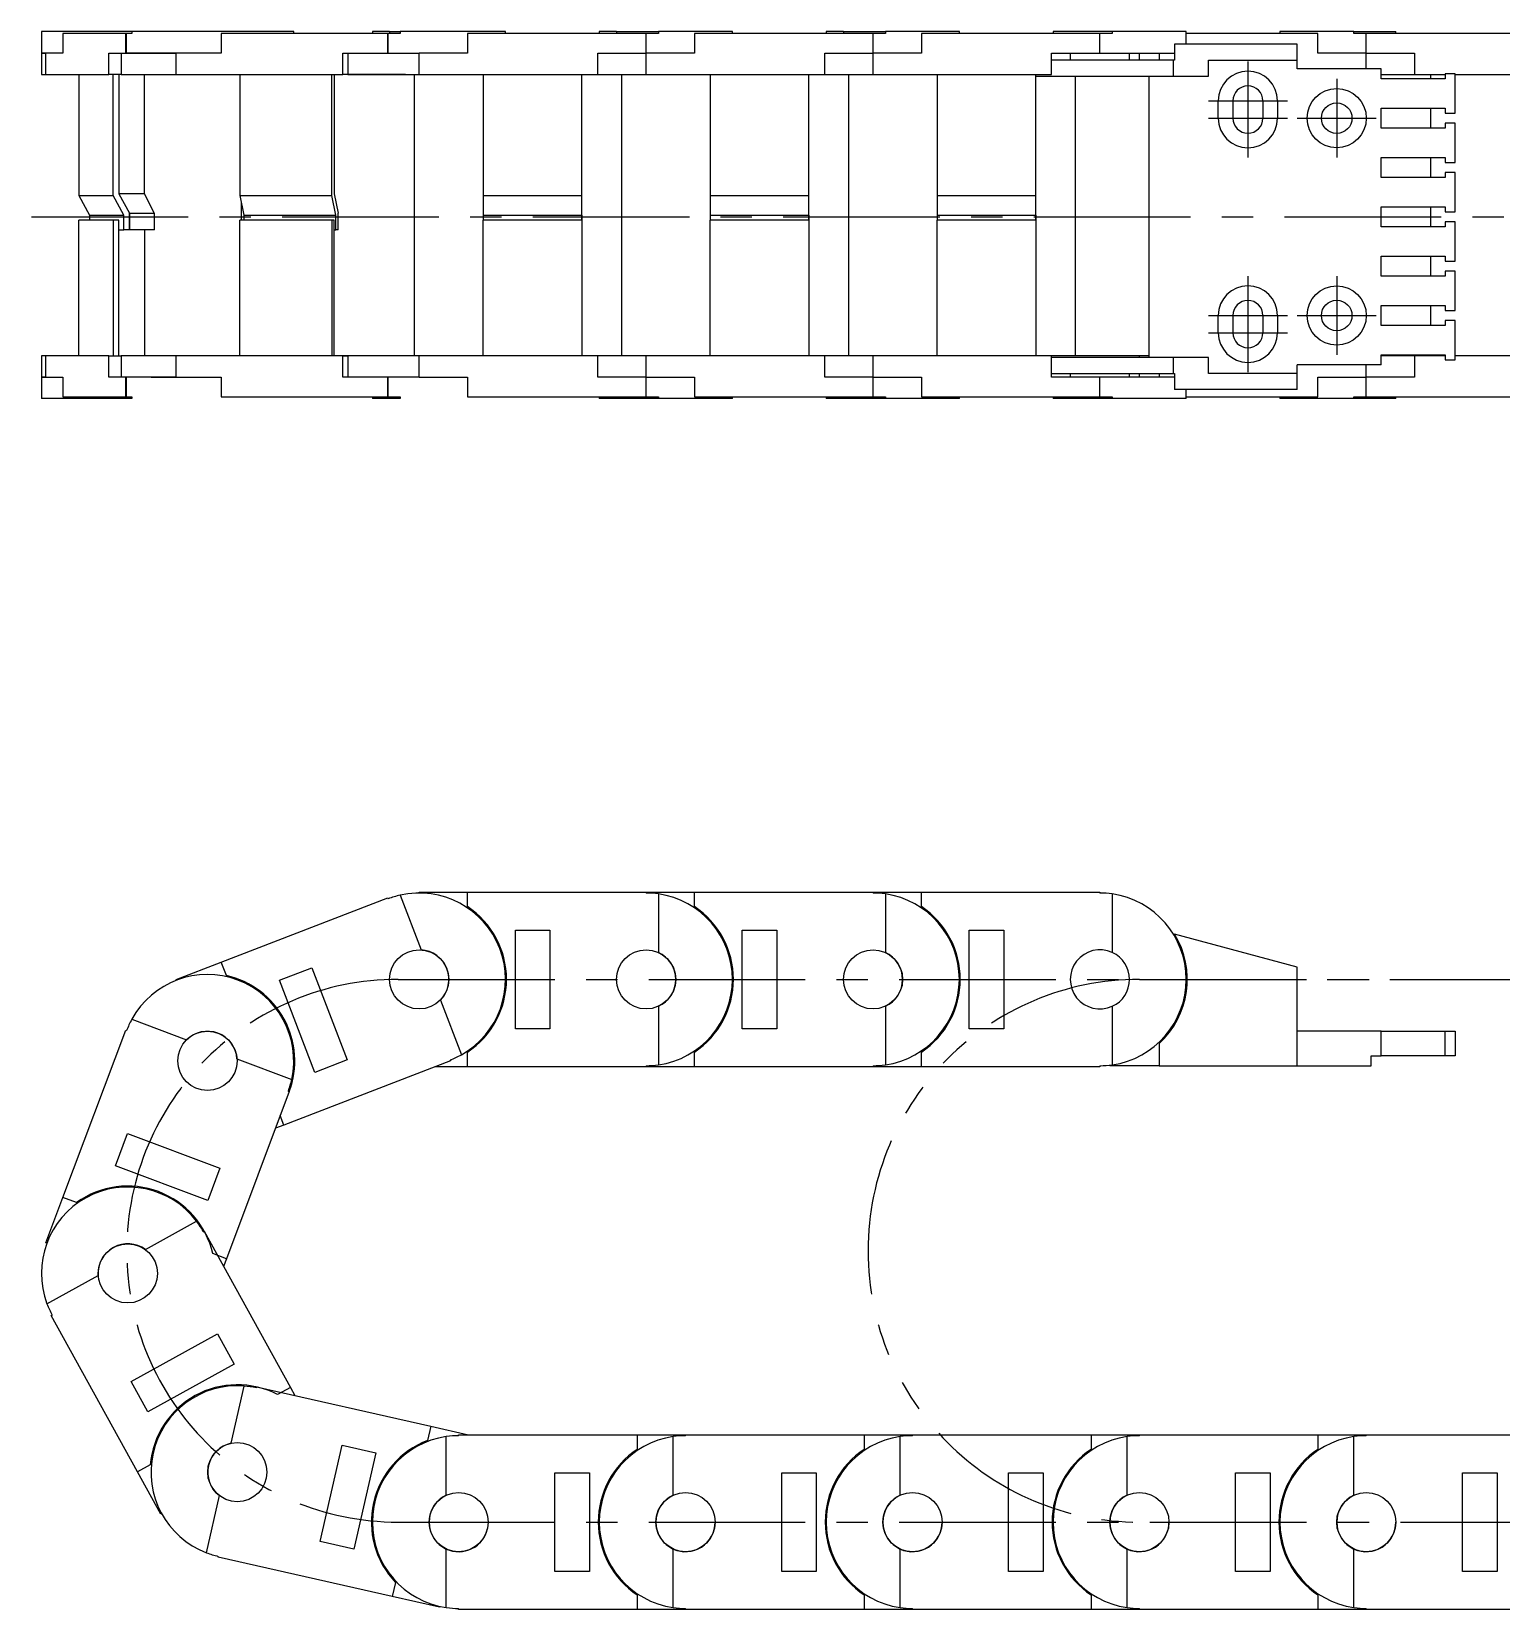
# Model space of a CAD drawing. Extents: x -175 to 589, y -294 to 74.
# Drawn here: x -2 to 296, y -245.4 to 74.4 of the extents above; entities that cross this region are included whole.
import ezdxf

# ---------------------------------------------------------------- set-up
doc = ezdxf.new("R2010")
doc.units = 0
doc.linetypes.add('CENTER', pattern=[50.8, 31.75, -6.35, 6.35, -6.35])
doc.linetypes.add('PHANTOM', pattern=[63.5, 31.75, -6.35, 6.35, -6.35, 6.35, -6.35])
doc.layers.get('0').update_dxf_attribs({"linetype": 'CONTINUOUS'})
doc.layers.add('CENTER', color=1, linetype='CONTINUOUS')

msp = doc.modelspace()

# ---------------------------------------------------------------- linework, layer by layer
at = {"color": 7, "linetype": 'CONTINUOUS'}
for p, q in [((18.315531, 74.4), (0, 74.4)), ((18.315531, 74.4), (0, 74.4)), ((0, 74.4), (0, 70.045)), ((17.082233, 74), (4.369101, 74)), ((4.369101, 74), (4.369101, 70.05)), ((17.082233, 70.05), (17.082233, 74)), ((17.269494, 74), (17.082233, 74)), ((17.269494, 70.05), (17.269494, 74)), ((18.315531, 74), (17.269494, 74)), ((51.154808, 74.4), (18.315531, 74.4)), ((18.315531, 74.4), (18.315531, 74)), ((36.445275, 74), (36.445275, 70.05)), ((70.230836, 74), (36.445275, 74)), ((51.154808, 74), (51.154808, 74.4)), ((70.586736, 74.4), (67.086736, 74.4)), ((67.086736, 74.4), (67.086736, 74)), ((70.230836, 70.05), (70.230836, 74)), ((70.302654, 74), (70.230836, 74)), ((72.700365, 74), (70.302654, 74)), ((70.302654, 70.05), (70.302654, 74)), ((70.586736, 74.4), (72.700365, 74.4)), ((70.586736, 74.4), (70.586736, 74)), ((94.086736, 74.4), (72.700365, 74.4)), ((94.086736, 74.4), (72.700365, 74.4)), ((72.700365, 74.4), (72.700365, 74)), ((86.386736, 74), (86.386736, 70.05)), ((122.586736, 74), (86.386736, 74)), ((94.086736, 74), (94.086736, 74.4)), ((116.586736, 74.4), (113.086736, 74.4)), ((113.086736, 74.4), (113.086736, 74)), ((116.586736, 74.4), (125.086736, 74.4)), ((116.586736, 74.4), (116.586736, 74)), ((122.586736, 70.05), (122.586736, 74)), ((125.086736, 74), (122.586736, 74)), ((140.086736, 74.4), (125.086736, 74.4)), ((125.086736, 74.4), (125.086736, 74)), ((168.586736, 74), (132.386736, 74)), ((132.386736, 74), (132.386736, 70.05)), ((140.086736, 74), (140.086736, 74.4)), ((162.586736, 74.4), (159.086736, 74.4)), ((159.086736, 74.4), (159.086736, 74)), ((162.586736, 74.4), (171.086736, 74.4)), ((162.586736, 74.4), (162.586736, 74)), ((168.586736, 70.05), (168.586736, 74)), ((171.086736, 74), (168.586736, 74)), ((186.086736, 74.4), (171.086736, 74.4)), ((171.086736, 74.4), (171.086736, 74)), ((214.586736, 74), (178.386736, 74)), ((178.386736, 74), (178.386736, 70.05)), ((186.086736, 74), (186.086736, 74.4)), ((217.086736, 74.4), (205.086736, 74.4)), ((205.086736, 74.4), (205.086736, 74)), ((214.586736, 70.05), (214.586736, 74)), ((217.086736, 74), (214.586736, 74)), ((232.086736, 74.4), (217.086736, 74.4)), ((217.086736, 74.4), (217.086736, 74)), ((232.086736, 71.85), (232.086736, 74.4)), ((258.786736, 74), (232.086736, 74)), ((266.086736, 74.4), (251.086736, 74.4)), ((251.086736, 74.4), (251.086736, 74)), ((258.786736, 70.05), (258.786736, 74)), ((266.086736, 74.4), (274.586736, 74.4)), ((266.086736, 74), (266.086736, 74.4)), ((268.586736, 74), (266.086736, 74)), ((268.586736, 70.05), (268.586736, 74)), ((304.786736, 74), (268.586736, 74)), ((274.586736, 74), (274.586736, 74.4)), ((254.586736, 71.85), (229.732352, 71.85)), ((229.732352, 71.85), (229.732352, 68.6)), ((254.586736, 68.6), (254.586736, 71.85)), ((0, 70.05), (0, 65.7)), ((0.927425, 70.05), (0, 70.05)), ((0, 70.045), (0.927426, 70.045)), ((0, 70.045), (0.927425, 70.045)), ((0.927425, 65.7), (0.927425, 70.05)), ((4.369101, 70.05), (0.927425, 70.05)), ((13.640557, 65.7), (13.640557, 70.05)), ((13.640557, 70.05), (17.082233, 70.05)), ((16.154808, 70.05), (16.154808, 65.7)), ((17.082233, 70.05), (17.269494, 70.05)), ((27.298908, 70.05), (17.269494, 70.05)), ((27.298908, 70.05), (17.269494, 70.05)), ((17.269494, 70.05), (22.230497, 70.05)), ((22.230497, 70.05), (22.230497, 70.045)), ((22.230497, 70.045), (27.298916, 70.045)), ((27.298908, 65.7), (27.298908, 70.05)), ((36.445275, 70.05), (27.298908, 70.05)), ((61.084469, 65.7), (61.084469, 70.05)), ((61.084469, 70.05), (70.230836, 70.05)), ((62.147591, 70.045), (62.147591, 65.7)), ((70.230836, 70.05), (70.302654, 70.05)), ((70.302654, 70.05), (76.586736, 70.05)), ((76.586736, 65.7), (76.586736, 70.05)), ((86.386736, 70.05), (76.586736, 70.05)), ((112.786736, 65.7), (112.786736, 70.05)), ((112.786736, 70.05), (122.586736, 70.05)), ((122.586736, 65.7), (122.586736, 70.05)), ((132.386736, 70.05), (122.586736, 70.05)), ((158.786736, 70.05), (168.586736, 70.05)), ((158.786736, 65.7), (158.786736, 70.05)), ((168.586736, 65.7), (168.586736, 70.05)), ((178.386736, 70.05), (168.586736, 70.05)), ((204.786736, 65.7), (204.786736, 70.05)), ((204.786736, 70.05), (214.586736, 70.05)), ((229.451669, 68.6), (204.786744, 68.6)), ((208.586736, 70.05), (208.586736, 68.6)), ((214.586736, 70.05), (222.986736, 70.05)), ((220.586736, 68.6), (220.586736, 70.05)), ((222.586736, 68.6), (222.586736, 70.05)), ((222.986736, 70.05), (222.986736, 70.045)), ((222.986736, 70.045), (229.732352, 70.045)), ((226.586736, 70.045), (226.586736, 68.6)), ((229.451669, 68.6), (229.451669, 65.35)), ((229.732352, 68.6), (229.451669, 68.6)), ((236.586736, 68.6), (254.586736, 68.6)), ((236.586736, 65.35), (236.586736, 68.6)), ((254.586736, 66.85), (254.586736, 68.6)), ((268.586736, 70.05), (258.786736, 70.05)), ((268.586736, 70.05), (278.386736, 70.05)), ((268.586736, 66.85), (268.586736, 70.05)), ((278.386736, 70.05), (278.386736, 65.7)), ((0, 65.7), (0.927425, 65.7)), ((0.927425, 65.7), (13.640557, 65.7)), ((7.552782, 65.7), (7.552782, 41.2)), ((16.154808, 65.7), (13.640557, 65.7)), ((14.576612, 41.2), (14.576612, 65.7)), ((15.700176, 65.7), (15.700176, 41.521539)), ((16.154808, 65.7), (27.298908, 65.7)), ((16.154808, 65.7), (27.298908, 65.7)), ((20.916362, 41.521539), (20.916362, 65.7)), ((27.298908, 65.7), (61.084469, 65.7)), ((40.221843, 65.7), (40.221843, 41.2)), ((58.887899, 41.2), (58.887899, 65.7)), ((59.318807, 65.7), (59.318807, 41.521539)), ((62.147591, 65.7), (61.084469, 65.7)), ((62.147591, 65.7), (76.586736, 65.7)), ((72.733147, 65.7), (62.147691, 65.7)), ((72.733147, 65.7), (62.147691, 65.7)), ((73.796269, 65.7), (72.733147, 65.7)), ((73.796269, 65.7), (76.586736, 65.7)), ((75.584595, 65.7), (75.584595, 8.7)), ((76.586736, 65.7), (112.786736, 65.7)), ((89.586736, 65.7), (89.586736, 41.2)), ((109.586736, 41.2), (109.586736, 65.7)), ((112.786736, 65.7), (122.586736, 65.7)), ((117.586736, 65.7), (117.586736, 8.7)), ((122.586736, 65.7), (158.786736, 65.7)), ((135.586736, 65.7), (135.586736, 41.2)), ((155.586736, 41.2), (155.586736, 65.7)), ((158.786736, 65.7), (168.586736, 65.7)), ((163.586736, 65.7), (163.586736, 8.7)), ((168.586736, 65.7), (204.786736, 65.7)), ((181.586736, 65.7), (181.586736, 41.2)), ((201.586736, 41.2), (201.586736, 65.7)), ((201.586902, 65.35), (229.451669, 65.35)), ((209.586736, 65.35), (209.586736, 8.7)), ((224.586736, 8.35), (224.586736, 65.35)), ((229.451669, 65.35), (236.586736, 65.35)), ((271.586736, 66.85), (254.586736, 66.85)), ((271.586736, 64.85), (271.586736, 66.85)), ((284.586736, 64.85), (271.586736, 64.85)), ((271.591491, 65.7), (278.386736, 65.7)), ((278.386736, 65.7), (284.586736, 65.7)), ((281.586736, 65.7), (281.586736, 64.85)), ((284.586736, 65.85), (284.586736, 64.85)), ((286.586736, 65.85), (284.586736, 65.85)), ((286.586736, 57.85), (286.586736, 65.85)), ((286.586736, 65.7), (314.586736, 65.7)), ((238.586736, 56.85), (238.586736, 60.35)), ((241.536736, 60.35), (241.536736, 56.85)), ((247.636736, 60.35), (247.636736, 56.85)), ((250.586736, 60.35), (250.586736, 56.85)), ((271.586736, 58.85), (284.586736, 58.85)), ((271.586736, 54.85), (271.586736, 58.85)), ((281.586736, 58.85), (281.586736, 54.85)), ((284.586736, 58.85), (284.586736, 57.85)), ((284.586736, 57.85), (286.586736, 57.85)), ((284.586736, 54.85), (271.586736, 54.85)), ((284.586736, 55.85), (284.586736, 54.85)), ((286.586736, 55.85), (284.586736, 55.85)), ((286.586736, 47.85), (286.586736, 55.85)), ((271.586736, 44.85), (271.586736, 48.85)), ((271.586736, 48.85), (284.586736, 48.85)), ((281.586736, 48.85), (281.586736, 44.85)), ((284.586736, 48.85), (284.586736, 47.85)), ((284.586736, 44.85), (271.586736, 44.85)), ((284.586736, 47.85), (286.586736, 47.85)), ((284.586736, 45.85), (284.586736, 44.85)), ((286.586736, 45.85), (284.586736, 45.85)), ((286.586736, 37.85), (286.586736, 45.85)), ((7.552782, 41.2), (14.576612, 41.2)), ((7.552782, 41.2), (9.715083, 37.2)), ((16.738912, 37.2), (14.576612, 41.2)), ((15.700176, 41.521539), (17.842367, 37.558741)), ((20.916362, 41.521539), (15.700176, 41.521539)), ((22.93856, 37.521539), (20.916362, 41.521539)), ((40.221843, 41.2), (58.887899, 41.2)), ((40.221843, 41.2), (41.051127, 37.2)), ((40.512223, 39.799369), (40.512223, 36.2)), ((59.717182, 37.2), (58.887899, 41.2)), ((59.318807, 41.521539), (60.140378, 37.558741)), ((89.586736, 41.2), (109.586736, 41.2)), ((89.586736, 41.2), (89.586736, 37.2)), ((109.586736, 37.2), (109.586736, 41.2)), ((135.586736, 41.2), (155.586736, 41.2)), ((135.586736, 41.2), (135.586736, 37.2)), ((155.586736, 37.2), (155.586736, 41.2)), ((181.586736, 41.2), (201.586736, 41.2)), ((181.586736, 41.2), (181.586736, 37.2)), ((201.586736, 37.2), (201.586736, 41.2)), ((271.586736, 34.85), (271.586736, 38.85)), ((271.586736, 38.85), (284.586736, 38.85)), ((281.586736, 38.85), (281.586736, 34.85)), ((284.586736, 38.85), (284.586736, 37.85)), ((7.552782, 8.7), (7.552782, 36.2)), ((14.576612, 36.2), (7.552782, 36.2)), ((9.715083, 37.2), (9.715083, 36.2)), ((9.715083, 37.2), (16.738912, 37.2)), ((14.576612, 36.2), (14.576612, 8.7)), ((15.700176, 36.2), (14.576612, 36.2)), ((15.700176, 8.7), (15.700176, 36.2)), ((16.738912, 34.2), (16.738912, 37.2)), ((17.842367, 34.2), (17.842367, 37.558741)), ((17.855519, 37.521539), (17.855519, 34.2)), ((22.93856, 37.521539), (17.855519, 37.521539)), ((22.93856, 34.2), (22.93856, 37.521539)), ((40.221843, 8.7), (40.221843, 36.2)), ((58.887899, 36.2), (40.221843, 36.2)), ((41.051127, 37.2), (41.051127, 36.2)), ((41.051127, 37.2), (59.717182, 37.2)), ((58.887899, 36.2), (58.887899, 8.7)), ((59.318807, 36.2), (58.887899, 36.2)), ((59.318807, 8.7), (59.318807, 36.2)), ((59.717182, 34.2), (59.717182, 37.2)), ((60.140378, 34.2), (60.140378, 37.558741)), ((89.586736, 37.2), (89.586736, 36.2)), ((89.586736, 37.2), (109.586736, 37.2)), ((89.586736, 8.7), (89.586736, 36.2)), ((109.586736, 36.2), (89.586736, 36.2)), ((109.586736, 37.2), (109.586736, 36.2)), ((109.586736, 36.2), (109.586736, 37.2)), ((109.586736, 36.2), (109.586736, 8.7)), ((135.586736, 37.2), (135.586736, 36.2)), ((135.586736, 37.2), (155.586736, 37.2)), ((135.586736, 8.7), (135.586736, 36.2)), ((155.586736, 36.2), (135.586736, 36.2)), ((155.586736, 37.2), (155.586736, 36.2)), ((155.586736, 36.2), (155.586736, 37.2)), ((155.586736, 36.2), (155.586736, 8.7)), ((181.586736, 37.2), (201.586736, 37.2)), ((181.586736, 37.2), (181.586736, 36.2)), ((201.586736, 36.2), (181.586736, 36.2)), ((181.586736, 8.7), (181.586736, 36.2)), ((201.586736, 37.2), (201.586736, 36.2)), ((201.586736, 36.2), (201.586736, 37.2)), ((201.586736, 36.2), (201.586736, 8.7)), ((284.586736, 37.85), (286.586736, 37.85)), ((284.586736, 35.85), (284.586736, 34.85)), ((286.586736, 35.85), (284.586736, 35.85)), ((286.586736, 27.85), (286.586736, 35.85)), ((15.700176, 34.2), (16.738912, 34.2)), ((22.93856, 34.2), (16.738912, 34.2)), ((17.842367, 34.2), (16.738912, 34.2)), ((17.855519, 34.2), (17.842367, 34.2)), ((20.916362, 34.2), (20.916362, 8.7)), ((59.318807, 34.2), (59.717182, 34.2)), ((60.140378, 34.2), (59.717182, 34.2)), ((284.586736, 34.85), (271.586736, 34.85)), ((271.586736, 24.85), (271.586736, 28.85)), ((271.586736, 28.85), (284.586736, 28.85)), ((281.586736, 28.85), (281.586736, 24.85)), ((284.586736, 28.85), (284.586736, 27.85)), ((284.586736, 27.85), (286.586736, 27.85)), ((284.586736, 25.85), (284.586736, 24.85)), ((286.586736, 25.85), (284.586736, 25.85)), ((286.586736, 17.85), (286.586736, 25.85)), ((284.586736, 24.85), (271.586736, 24.85)), ((238.586736, 13.35), (238.586736, 16.85)), ((241.536736, 16.85), (241.536736, 13.35)), ((247.636736, 16.85), (247.636736, 13.35)), ((250.586736, 16.85), (250.586736, 13.35)), ((271.586736, 18.85), (284.586736, 18.85)), ((271.586736, 14.85), (271.586736, 18.85)), ((281.586736, 18.85), (281.586736, 14.85)), ((284.586736, 18.85), (284.586736, 17.85)), ((284.586736, 17.85), (286.586736, 17.85)), ((284.586736, 14.85), (271.586736, 14.85)), ((284.586736, 15.85), (284.586736, 14.85)), ((286.586736, 15.85), (284.586736, 15.85)), ((286.586736, 7.85), (286.586736, 15.85)), ((0, 8.7), (0, 4.35)), ((0.927425, 8.7), (0, 8.7)), ((13.640557, 8.7), (0.927425, 8.7)), ((0.927425, 4.35), (0.927425, 8.7)), ((13.640557, 4.35), (13.640557, 8.7)), ((13.640557, 8.7), (16.154808, 8.7)), ((16.154808, 8.7), (16.154808, 4.35)), ((27.298908, 8.7), (16.154808, 8.7)), ((27.298908, 8.7), (16.154808, 8.7)), ((61.084469, 8.7), (27.298908, 8.7)), ((27.298908, 4.35), (27.298908, 8.7)), ((76.586736, 8.7), (61.084469, 8.7)), ((61.084469, 4.35), (61.084469, 8.7)), ((61.084469, 8.7), (62.147591, 8.7)), ((62.147591, 8.7), (62.147591, 4.355)), ((112.786736, 8.7), (76.586736, 8.7)), ((76.586736, 4.35), (76.586736, 8.7)), ((112.786736, 4.35), (112.786736, 8.7)), ((122.586736, 8.7), (112.786736, 8.7)), ((158.786736, 8.7), (122.586736, 8.7)), ((122.586736, 4.35), (122.586736, 8.7)), ((168.586736, 8.7), (158.786736, 8.7)), ((158.786736, 4.35), (158.786736, 8.7)), ((204.786736, 8.7), (168.586736, 8.7)), ((168.586736, 4.35), (168.586736, 8.7)), ((204.786736, 4.35), (204.786736, 8.7)), ((222.586736, 8.7), (204.786736, 8.7)), ((229.451669, 8.35), (204.786744, 8.35)), ((224.595444, 8.7), (222.586736, 8.7)), ((222.586736, 8.35), (222.586736, 8.7)), ((229.451669, 8.35), (229.451669, 5.1)), ((236.586736, 8.35), (229.451669, 8.35)), ((236.586736, 5.1), (236.586736, 8.35)), ((271.586736, 6.85), (254.586736, 6.85)), ((254.586736, 5.1), (254.586736, 6.85)), ((268.586736, 4.35), (268.586736, 6.85)), ((271.586736, 8.85), (284.586736, 8.85)), ((271.586736, 6.85), (271.586736, 8.85)), ((278.386736, 8.7), (271.591491, 8.7)), ((284.586736, 8.7), (278.386736, 8.7)), ((278.386736, 8.7), (278.386736, 4.35)), ((281.586736, 8.85), (281.586736, 8.7)), ((284.586736, 8.85), (284.586736, 7.85)), ((284.586736, 7.85), (286.586736, 7.85)), ((314.586736, 8.7), (286.586736, 8.7)), ((0, 4.355), (0, 0)), ((0.927425, 4.355), (0, 4.355)), ((0.927425, 4.355), (0, 4.355)), ((0, 4.35), (0.927425, 4.35)), ((0.927425, 4.35), (4.369101, 4.35)), ((4.369101, 4.35), (4.369101, 0.4)), ((17.082233, 4.35), (13.640557, 4.35)), ((17.082233, 0.4), (17.082233, 4.35)), ((17.269494, 4.35), (17.082233, 4.35)), ((17.269494, 0.4), (17.269494, 4.35)), ((22.230497, 4.35), (17.269494, 4.35)), ((27.298916, 4.355), (22.230497, 4.355)), ((22.230497, 4.355), (22.230497, 4.35)), ((22.230497, 4.35), (27.298908, 4.35)), ((27.298908, 4.35), (36.445275, 4.35)), ((36.445275, 4.35), (36.445275, 0.4)), ((70.230836, 4.35), (61.084469, 4.35)), ((70.230836, 0.4), (70.230836, 4.35)), ((70.302654, 4.35), (70.230836, 4.35)), ((76.586736, 4.35), (70.302654, 4.35)), ((70.302654, 0.4), (70.302654, 4.35)), ((76.586736, 4.35), (86.386736, 4.35)), ((86.386736, 4.35), (86.386736, 0.4)), ((122.586736, 4.35), (112.786736, 4.35)), ((122.586736, 0.4), (122.586736, 4.35)), ((122.586736, 4.35), (132.386736, 4.35)), ((132.386736, 4.35), (132.386736, 0.4)), ((168.586736, 4.35), (158.786736, 4.35)), ((168.586736, 0.4), (168.586736, 4.35)), ((168.586736, 4.35), (178.386736, 4.35)), ((178.386736, 4.35), (178.386736, 0.4)), ((214.586736, 4.35), (204.786736, 4.35)), ((204.786744, 5.1), (229.451669, 5.1)), ((208.586736, 5.1), (208.586736, 4.35)), ((214.586736, 0.4), (214.586736, 4.35)), ((222.986736, 4.35), (214.586736, 4.35)), ((220.586736, 4.35), (220.586736, 5.1)), ((222.586736, 4.35), (222.586736, 5.1)), ((229.732352, 4.355), (222.986736, 4.355)), ((222.986736, 4.355), (222.986736, 4.35)), ((226.586736, 5.1), (226.586736, 4.355)), ((229.451669, 5.1), (229.732352, 5.1)), ((229.732352, 5.1), (229.732352, 1.85)), ((254.586736, 5.1), (236.586736, 5.1)), ((254.586736, 1.85), (254.586736, 5.1)), ((258.786736, 0.4), (258.786736, 4.35)), ((258.786736, 4.35), (268.586736, 4.35)), ((268.586736, 0.4), (268.586736, 4.35)), ((278.386736, 4.35), (268.586736, 4.35)), ((18.315531, 0), (0, 0)), ((18.315531, 0), (0, 0)), ((4.369101, 0.4), (17.082233, 0.4)), ((17.082233, 0.4), (17.269494, 0.4)), ((17.269494, 0.4), (18.315531, 0.4)), ((18.315531, 0.4), (18.315531, 0)), ((36.445275, 0.4), (70.230836, 0.4)), ((67.086736, 0.4), (67.086736, 0)), ((70.586736, 0), (67.086736, 0)), ((70.230836, 0.4), (70.302654, 0.4)), ((70.302654, 0.4), (72.700365, 0.4)), ((70.586736, 0.4), (70.586736, 0)), ((72.700365, 0), (70.586736, 0)), ((72.700365, 0.4), (72.700365, 0)), ((86.386736, 0.4), (122.586736, 0.4)), ((113.086736, 0.4), (113.086736, 0)), ((116.586736, 0), (113.086736, 0)), ((116.586736, 0.4), (116.586736, 0)), ((125.086736, 0), (116.586736, 0)), ((122.586736, 0.4), (125.086736, 0.4)), ((125.086736, 0.4), (125.086736, 0)), ((140.086736, 0), (125.086736, 0)), ((132.386736, 0.4), (168.586736, 0.4)), ((140.086736, 0), (140.086736, 0.4)), ((159.086736, 0.4), (159.086736, 0)), ((162.586736, 0), (159.086736, 0)), ((162.586736, 0.4), (162.586736, 0)), ((171.086736, 0), (162.586736, 0)), ((168.586736, 0.4), (171.086736, 0.4)), ((171.086736, 0.4), (171.086736, 0)), ((186.086736, 0), (171.086736, 0)), ((178.386736, 0.4), (214.586736, 0.4)), ((186.086736, 0), (186.086736, 0.4)), ((205.086736, 0.4), (205.086736, 0)), ((217.086736, 0), (205.086736, 0)), ((214.586736, 0.4), (217.086736, 0.4)), ((217.086736, 0), (216.586736, 0)), ((217.086736, 0.4), (217.086736, 0)), ((232.086736, 0), (217.086736, 0)), ((254.586736, 1.85), (229.732352, 1.85)), ((232.086736, 0), (232.086736, 1.85)), ((232.086736, 0.4), (258.786736, 0.4)), ((251.086736, 0.4), (251.086736, 0)), ((266.086736, 0), (251.086736, 0)), ((266.086736, 0.4), (268.586736, 0.4)), ((266.086736, 0), (266.086736, 0.4)), ((274.586736, 0), (266.086736, 0)), ((268.586736, 0.4), (304.786736, 0.4)), ((274.586736, 0), (274.586736, 0.4)), ((36.445275, -114.179613), (70.230836, -101.180541)), ((70.230836, -101.180541), (70.302654, -101.367201)), ((72.700365, -100.636996), (76.961386, -111.711708)), ((76.586736, -100), (86.386736, -100)), ((76.586736, -100.2), (76.586736, -100)), ((86.386736, -100), (122.586736, -100)), ((86.386736, -102.960597), (86.386736, -100)), ((122.586736, -100), (132.386736, -100)), ((122.586736, -100), (122.586736, -100.2)), ((125.086736, -100.379492), (125.086736, -112.245644)), ((132.386736, -100), (168.586736, -100)), ((132.386736, -102.960597), (132.386736, -100)), ((168.586736, -100), (178.386736, -100)), ((168.586736, -100), (168.586736, -100.2)), ((171.086736, -100.379492), (171.086736, -112.245644)), ((178.386736, -100), (214.586736, -100)), ((178.386736, -102.960597), (178.386736, -100)), ((214.586736, -100), (214.586736, -100.2)), ((217.086736, -100.379492), (217.086736, -112.245644)), ((96.086736, -127.7), (96.086736, -107.7)), ((96.086736, -107.7), (103.086736, -107.7)), ((103.086736, -107.7), (103.086736, -127.7)), ((142.086736, -127.7), (142.086736, -107.7)), ((142.086736, -107.7), (149.086736, -107.7)), ((149.086736, -107.7), (149.086736, -127.7)), ((188.086736, -127.7), (188.086736, -107.7)), ((188.086736, -107.7), (195.086736, -107.7)), ((195.086736, -107.7), (195.086736, -127.7)), ((229.451669, -108.465079), (229.732352, -108.540288)), ((254.586736, -115.2), (229.732352, -108.540288)), ((27.298908, -117.698699), (36.445275, -114.179613)), ((37.508397, -116.942746), (36.445275, -114.179613)), ((27.370726, -117.885359), (27.298908, -117.698699)), ((48.263308, -117.882867), (54.796428, -115.369235)), ((55.445116, -136.548923), (48.263308, -117.882867)), ((54.796428, -115.369235), (61.978236, -134.03529)), ((254.586736, -135.2), (254.586736, -115.2)), ((80.8786, -121.89284), (85.139621, -132.967552)), ((125.086736, -123.154356), (125.086736, -135.020508)), ((171.086736, -123.154356), (171.086736, -135.020508)), ((217.086736, -123.154356), (217.086736, -135.020508)), ((18.315531, -125.794584), (29.425853, -129.961875)), ((103.086736, -127.7), (96.086736, -127.7)), ((149.086736, -127.7), (142.086736, -127.7)), ((195.086736, -127.7), (188.086736, -127.7)), ((4.369101, -161.896261), (17.082233, -128.002069)), ((17.082233, -128.002069), (17.269494, -128.072307)), ((226.586736, -130.711149), (226.586736, -135.2)), ((271.586736, -128.2), (254.586736, -128.2)), ((271.586736, -128.2), (284.586736, -128.2)), ((271.586736, -133.2), (271.586736, -128.2)), ((284.586736, -133.2), (284.586736, -128.2)), ((284.586736, -128.2), (286.586736, -128.2)), ((286.586736, -128.2), (286.586736, -133.2)), ((39.63972, -133.792922), (50.750042, -137.960214)), ((82.942636, -134.219459), (49.157075, -147.218531)), ((61.978236, -134.03529), (55.445116, -136.548923)), ((82.870818, -134.032799), (82.942636, -134.219459)), ((86.386736, -135.4), (86.386736, -132.439403)), ((132.386736, -135.4), (132.386736, -132.439403)), ((178.386736, -135.4), (178.386736, -132.439403)), ((269.586736, -133.2), (271.586736, -133.2)), ((269.586736, -135.2), (269.586736, -133.2)), ((284.586736, -133.2), (271.586736, -133.2)), ((286.586736, -133.2), (284.586736, -133.2)), ((86.386736, -135.4), (79.874322, -135.4)), ((122.586736, -135.4), (86.386736, -135.4)), ((122.586736, -135.2), (122.586736, -135.4)), ((132.386736, -135.4), (122.586736, -135.4)), ((168.586736, -135.4), (132.386736, -135.4)), ((168.586736, -135.2), (168.586736, -135.4)), ((178.386736, -135.4), (168.586736, -135.4)), ((214.586736, -135.4), (178.386736, -135.4)), ((214.586736, -135.2), (214.586736, -135.4)), ((216.586736, -135.2), (216.586736, -135.085339)), ((226.586736, -135.2), (216.586736, -135.2)), ((226.586736, -135.2), (254.586736, -135.2)), ((254.586736, -135.2), (269.586736, -135.2)), ((50.227383, -140.434247), (37.514251, -174.32844)), ((50.040122, -140.364009), (50.227383, -140.434247)), ((49.157075, -147.218531), (48.410513, -145.278162)), ((14.985197, -155.51829), (17.443537, -148.964164)), ((17.443537, -148.964164), (36.16961, -155.987994)), ((49.157075, -147.218531), (47.434058, -147.881466)), ((33.71127, -162.54212), (14.985197, -155.51829)), ((36.16961, -155.987994), (33.71127, -162.54212)), ((0.927425, -171.072037), (4.369101, -161.896261)), ((7.141119, -162.935998), (4.369101, -161.896261)), ((21.068615, -172.464748), (31.459062, -166.733764)), ((32.823655, -168.836168), (32.998782, -168.739575)), ((32.998782, -168.739575), (50.482261, -200.43765)), ((1.114686, -171.142275), (0.927425, -171.072037)), ((37.514251, -174.32844), (34.742233, -173.288703)), ((37.514251, -174.32844), (36.934266, -175.874725)), ((1.126092, -183.464301), (11.516539, -177.733318)), ((2.001217, -185.836678), (2.176344, -185.740084)), ((19.484695, -217.534753), (2.001217, -185.836678)), ((18.161521, -199.192747), (35.67427, -189.533366)), ((35.67427, -189.533366), (39.055053, -195.662828)), ((39.055053, -195.662828), (21.542304, -205.322209)), ((21.542304, -205.322209), (18.161521, -199.192747)), ((38.479425, -211.696379), (41.093216, -200.12168)), ((43.571349, -200.497278), (43.615404, -200.302191)), ((43.615404, -200.302191), (78.92627, -208.276068)), ((50.482261, -200.43765), (47.889851, -201.867527)), ((50.482261, -200.43765), (51.373894, -202.054208)), ((78.92627, -208.276068), (78.274131, -211.163948)), ((78.92627, -208.276068), (86.560389, -210)), ((82.086736, -222.245644), (82.086736, -210.379492)), ((84.586736, -210), (120.786736, -210)), ((84.586736, -210.2), (84.586736, -210)), ((120.786736, -210), (130.586736, -210)), ((120.786736, -210), (120.786736, -212.960597)), ((128.086736, -222.245644), (128.086736, -210.379492)), ((130.586736, -210), (166.786736, -210)), ((130.586736, -210.2), (130.586736, -210)), ((166.786736, -210), (166.786736, -212.960597)), ((166.786736, -210), (176.586736, -210)), ((174.086736, -222.245644), (174.086736, -210.379492)), ((176.586736, -210), (212.786736, -210)), ((176.586736, -210.2), (176.586736, -210)), ((212.786736, -210), (222.586736, -210)), ((212.786736, -210), (212.786736, -212.960597)), ((220.086736, -222.245644), (220.086736, -210.379492)), ((222.586736, -210), (258.786736, -210)), ((222.586736, -210.2), (222.586736, -210)), ((258.786736, -210), (258.786736, -212.960597)), ((258.786736, -210), (268.586736, -210)), ((266.086736, -222.245644), (266.086736, -210.379492)), ((268.586736, -210), (304.786736, -210)), ((268.586736, -210.2), (268.586736, -210)), ((56.534893, -231.617152), (60.94035, -212.108386)), ((60.94035, -212.108386), (67.768418, -213.650296)), ((67.768418, -213.650296), (63.362961, -233.159062)), ((22.077105, -216.104877), (19.484695, -217.534753)), ((24.217792, -226.116), (19.484695, -217.534753)), ((104.086736, -237.7), (104.086736, -217.7)), ((104.086736, -217.7), (111.086736, -217.7)), ((111.086736, -217.7), (111.086736, -237.7)), ((150.086736, -237.7), (150.086736, -217.7)), ((150.086736, -217.7), (157.086736, -217.7)), ((157.086736, -217.7), (157.086736, -237.7)), ((196.086736, -237.7), (196.086736, -217.7)), ((196.086736, -217.7), (203.086736, -217.7)), ((203.086736, -217.7), (203.086736, -237.7)), ((242.086736, -237.7), (242.086736, -217.7)), ((242.086736, -217.7), (249.086736, -217.7)), ((249.086736, -217.7), (249.086736, -237.7)), ((288.086736, -237.7), (288.086736, -217.7)), ((288.086736, -217.7), (295.086736, -217.7)), ((295.086736, -217.7), (295.086736, -237.7)), ((33.462741, -233.911853), (36.076532, -222.337154)), ((24.392919, -226.019406), (24.217792, -226.116)), ((63.362961, -233.159062), (56.534893, -231.617152)), ((82.086736, -245.020508), (82.086736, -233.154356)), ((128.086736, -245.020508), (128.086736, -233.154356)), ((174.086736, -245.020508), (174.086736, -233.154356)), ((220.086736, -245.020508), (220.086736, -233.154356)), ((266.086736, -245.020508), (266.086736, -233.154356)), ((35.817745, -234.832706), (35.861799, -234.637619)), ((71.128611, -242.806584), (35.817745, -234.832706)), ((111.086736, -237.7), (104.086736, -237.7)), ((157.086736, -237.7), (150.086736, -237.7)), ((203.086736, -237.7), (196.086736, -237.7)), ((249.086736, -237.7), (242.086736, -237.7)), ((295.086736, -237.7), (288.086736, -237.7)), ((71.78075, -239.918704), (71.128611, -242.806584)), ((80.687906, -244.965258), (71.128611, -242.806584)), ((120.786736, -242.439403), (120.786736, -245.4)), ((166.786736, -242.439403), (166.786736, -245.4)), ((212.786736, -242.439403), (212.786736, -245.4)), ((258.786736, -242.439403), (258.786736, -245.4)), ((80.731961, -244.77017), (80.687906, -244.965258)), ((84.586736, -245.4), (84.586736, -245.2)), ((120.786736, -245.4), (84.586736, -245.4)), ((130.586736, -245.4), (120.786736, -245.4)), ((130.586736, -245.4), (130.586736, -245.2)), ((166.786736, -245.4), (130.586736, -245.4)), ((176.586736, -245.4), (166.786736, -245.4)), ((176.586736, -245.4), (176.586736, -245.2)), ((212.786736, -245.4), (176.586736, -245.4)), ((222.586736, -245.4), (212.786736, -245.4)), ((222.586736, -245.4), (222.586736, -245.2)), ((258.786736, -245.4), (222.586736, -245.4)), ((268.586736, -245.4), (258.786736, -245.4)), ((268.586736, -245.4), (268.586736, -245.2)), ((304.786736, -245.4), (268.586736, -245.4))]:
    msp.add_line(p, q, dxfattribs=at)
at = {"color": 3, "linetype": 'PHANTOM'}
msp.add_line((222.586736, -117.7), (589.145178, -117.7), dxfattribs=at)
at = {"color": 7, "linetype": 'CONTINUOUS'}
for centre, radius in [((262.586736, 56.85), 6), ((262.586736, 56.85), 3.1), ((262.586736, 16.85), 6), ((262.586736, 16.85), 3.1), ((76.586736, -117.7), 6), ((122.586736, -117.7), 6), ((168.586736, -117.7), 6), ((33.654808, -134.218158), 6), ((33.654808, -134.218158), 6), ((17.5, -177.288126), 6), ((17.5, -177.288126), 6), ((39.716574, -217.567449), 6), ((39.716574, -217.567449), 6), ((84.586736, -227.7), 6), ((84.586736, -227.7), 6), ((130.586736, -227.7), 6), ((176.586736, -227.7), 6), ((222.586736, -227.7), 6), ((268.586736, -227.7), 6)]:
    msp.add_circle(centre, radius, dxfattribs=at)
for centre, radius, start, end in [((244.586736, 60.35), 6, 0, 180), ((244.586736, 60.35), 3.05, 0, 180), ((244.586736, 56.85), 6, 180, 0), ((244.586736, 56.85), 3.05, 180, 0), ((244.586736, 16.85), 6, 0, 180), ((244.586736, 16.85), 3.05, 0, 180), ((244.586736, 13.35), 6, 180, 0), ((244.586736, 13.35), 3.05, 180, 0), ((76.586736, -117.7), 17.5, 102.831134, 111.044344), ((76.586736, -117.7), 17.5, 102.831134, 111.044344), ((76.586736, -117.7), 17.5, 299.257555, 102.831134), ((76.586736, -117.7), 17.5, 299.257555, 102.831134), ((122.586736, -117.7), 17.5, 81.786789, 90), ((122.586736, -117.7), 17.5, 278.213211, 81.786789), ((168.586736, -117.7), 17.5, 81.786789, 90), ((168.586736, -117.7), 17.5, 278.213211, 81.786789), ((214.586736, -117.7), 17.5, 81.786789, 90), ((214.586736, -117.7), 17.5, 278.213211, 81.786789), ((76.586736, -117.7), 17.7, 303.619316, 56.380684), ((122.586736, -117.7), 17.7, 303.619316, 56.380684), ((168.586736, -117.7), 17.7, 303.619316, 56.380684), ((214.586736, -117.7), 17.7, 312.684911, 31.164562), ((76.586736, -117.7), 6, 315.668663, 86.420026), ((76.586736, -117.7), 6, 315.668663, 86.420026), ((214.586736, -117.7), 6, 65.375682, 294.624318), ((122.586736, -117.7), 6, 294.624318, 65.375682), ((168.586736, -117.7), 6, 294.624318, 65.375682), ((214.586736, -117.7), 6, 294.624318, 65.375682), ((33.654808, -134.218158), 17.5, 347.653002, 151.22658), ((33.654808, -134.218158), 17.5, 347.653002, 151.22658), ((33.654808, -134.218158), 17.7, 339.43979216, 77.425028), ((33.654808, -134.218158), 17.7, 339.43979216, 77.425028), ((33.654808, -134.218158), 17.5, 151.22658, 159.439791), ((33.654808, -134.218158), 17.5, 151.22658, 159.439791), ((33.654808, -134.218158), 6, 4.064109, 134.815473), ((33.654808, -134.218158), 6, 4.064109, 134.815473), ((76.586736, -117.7), 17.5, 291.044344, 299.257555), ((76.586736, -117.7), 17.5, 291.044344, 299.257555), ((122.586736, -117.7), 17.5, 270, 278.213211), ((168.586736, -117.7), 17.5, 270, 278.213211), ((214.586736, -117.7), 17.5, 270, 278.213211), ((33.654808, -134.218158), 17.5, 339.439791, 347.653002), ((33.654808, -134.218158), 17.5, 339.439791, 347.653002), ((17.5, -177.288126), 17.5, 37.092704, 200.666283), ((17.5, -177.288126), 17.5, 37.092704, 200.666283), ((17.5, -177.288126), 17.7, 13.059107, 125.820475), ((17.5, -177.288126), 17.7, 13.059107, 125.820475), ((17.5, -177.288126), 17.5, 28.879493, 37.092704), ((17.5, -177.288126), 17.5, 28.879493, 37.092704), ((17.5, -177.288126), 6, 53.503812, 184.255175), ((17.5, -177.288126), 6, 53.503812, 184.255175), ((17.5, -177.288126), 17.5, 200.666283, 208.879493), ((17.5, -177.288126), 17.5, 200.666283, 208.879493), ((39.716574, -217.567449), 17.7, 62.498809, 175.260178), ((39.716574, -217.567449), 17.7, 62.498809, 175.260178), ((39.716574, -217.567449), 17.5, 85.488151, 249.06173), ((39.716574, -217.567449), 17.5, 85.488151, 249.06173), ((39.716574, -217.567449), 17.5, 77.27494, 85.488151), ((39.716574, -217.567449), 17.5, 77.27494, 85.488151), ((84.586736, -227.7), 17.5, 98.213211, 261.786789), ((84.586736, -227.7), 17.5, 90, 98.213211), ((130.586736, -227.7), 17.5, 98.213211, 261.786789), ((130.586736, -227.7), 17.5, 90, 98.213211), ((176.586736, -227.7), 17.5, 98.213211, 261.786789), ((176.586736, -227.7), 17.5, 90, 98.213211), ((222.586736, -227.7), 17.5, 98.213211, 261.786789), ((222.586736, -227.7), 17.5, 90, 98.213211), ((268.586736, -227.7), 17.5, 98.213211, 261.786789), ((268.586736, -227.7), 17.5, 90, 98.213211), ((39.716574, -217.567449), 6, 101.899259, 232.650622), ((39.716574, -217.567449), 6, 101.899259, 232.650622), ((84.586736, -227.7), 17.7, 110.894256, 223.655624), ((84.586736, -227.7), 17.7, 110.894256, 223.655624), ((130.586736, -227.7), 17.7, 123.619316, 236.380684), ((176.586736, -227.7), 17.7, 123.619316, 236.380684), ((222.586736, -227.7), 17.7, 123.619316, 236.380684), ((268.586736, -227.7), 17.7, 123.619316, 236.380684), ((84.586736, -227.7), 6, 114.624318, 245.375682), ((130.586736, -227.7), 6, 114.624318, 245.375682), ((176.586736, -227.7), 6, 114.624318, 245.375682), ((222.586736, -227.7), 6, 114.624318, 245.375682), ((268.586736, -227.7), 6, 114.624318, 245.375682), ((84.586736, -227.7), 6, 245.375682, 347.27494), ((130.586736, -227.7), 6, 245.375682, 0), ((176.586736, -227.7), 6, 245.375682, 0), ((222.586736, -227.7), 6, 245.375682, 0), ((268.586736, -227.7), 6, 245.375682, 0), ((39.716574, -217.567449), 17.5, 249.06173, 257.27494), ((39.716574, -217.567449), 17.5, 249.06173, 257.27494), ((84.586736, -227.7), 17.5, 261.786789, 270), ((130.586736, -227.7), 17.5, 261.786789, 270), ((176.586736, -227.7), 17.5, 261.786789, 270), ((222.586736, -227.7), 17.5, 261.786789, 270), ((268.586736, -227.7), 17.5, 261.786789, 270)]:
    msp.add_arc(centre, radius, start, end, dxfattribs=at)
at = {"color": 3, "linetype": 'PHANTOM'}
msp.add_arc((222.586736, -172.7), 55, 90, 270, dxfattribs=at)
at = {"layer": 'CENTER', "color": 1, "linetype": 'CENTER'}
for p, q in [((244.586736, 68.35), (244.586736, 48.85)), ((236.586736, 60.35), (252.586736, 60.35)), ((236.586736, 56.85), (252.586736, 56.85)), ((-2, 36.85), (388.586736, 36.85)), ((244.586736, 24.85), (244.586736, 5.35)), ((236.586736, 16.85), (252.586736, 16.85)), ((236.586736, 13.35), (252.586736, 13.35)), ((72.308294, -117.7), (288.586736, -117.7)), ((72.308294, -227.7), (388.586736, -227.7))]:
    msp.add_line(p, q, dxfattribs=at)
at = {"layer": 'CENTER', "color": 1, "linetype": 'PHANTOM'}
for p, q in [((262.586736, 64.85), (262.586736, 48.85)), ((254.586736, 56.85), (270.586736, 56.85)), ((262.586736, 24.85), (262.586736, 8.85)), ((254.586736, 16.85), (270.586736, 16.85))]:
    msp.add_line(p, q, dxfattribs=at)
at = {"layer": 'CENTER', "color": 1, "linetype": 'CENTER'}
msp.add_arc((72.308294, -172.7), 55, 90, 270, dxfattribs=at)

doc.saveas('drawing.dxf')
